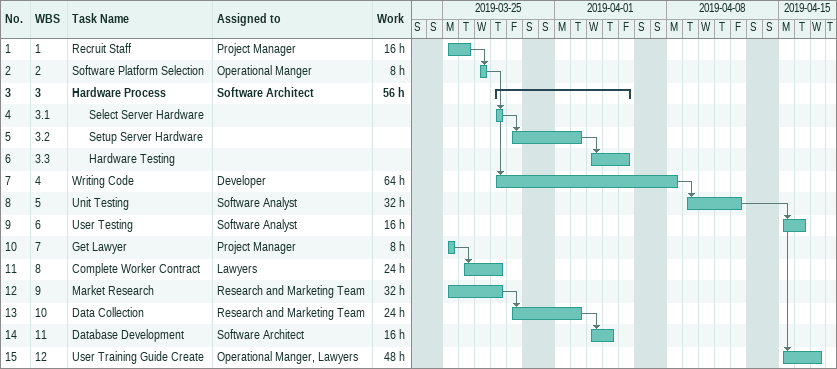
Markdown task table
| ID | WBS | Task | Start | Finish | Predecessors | Resources | Work (h) |
|---|---|---|---|---|---|---|---|
| 1 | 1 | Recruit Staff | 2019-03-25 | 2019-03-26 |  | Project Manager | 16 |
| 2 | 2 | Software Platform Selection | 2019-03-27 | 2019-03-27 | 1 | Operational Manger | 8 |
| 3 | 3 | **Hardware Process** | 2019-03-28 | 2019-04-05 |  | Software Architect | 56 |
| 4 | 3.1 | Select Server Hardware | 2019-03-28 | 2019-03-28 | 2 |  |  |
| 5 | 3.2 | Setup Server Hardware | 2019-03-29 | 2019-04-02 | 4 |  |  |
| 6 | 3.3 | Hardware Testing | 2019-04-03 | 2019-04-05 | 5 |  |  |
| 7 | 4 | Writing Code | 2019-03-28 | 2019-04-08 | 2 | Developer | 64 |
| 8 | 5 | Unit Testing | 2019-04-09 | 2019-04-12 | 7 | Software Analyst | 32 |
| 9 | 6 | User Testing | 2019-04-15 | 2019-04-16 | 8 | Software Analyst | 16 |
| 10 | 7 | Get Lawyer | 2019-03-25 | 2019-03-25 |  | Project Manager | 8 |
| 11 | 8 | Complete Worker Contract | 2019-03-26 | 2019-03-28 | 10 | Lawyers | 24 |
| 12 | 9 | Market Research | 2019-03-25 | 2019-03-28 |  | Research and Marketing Team | 32 |
| 13 | 10 | Data Collection | 2019-03-29 | 2019-04-02 | 12 | Research and Marketing Team | 24 |
| 14 | 11 | Database Development | 2019-04-03 | 2019-04-04 | 13 | Software Architect | 16 |
| 15 | 12 | User Training Guide Create | 2019-04-15 | 2019-04-17 | 8 | Operational Manger, Lawyers | 48 |
